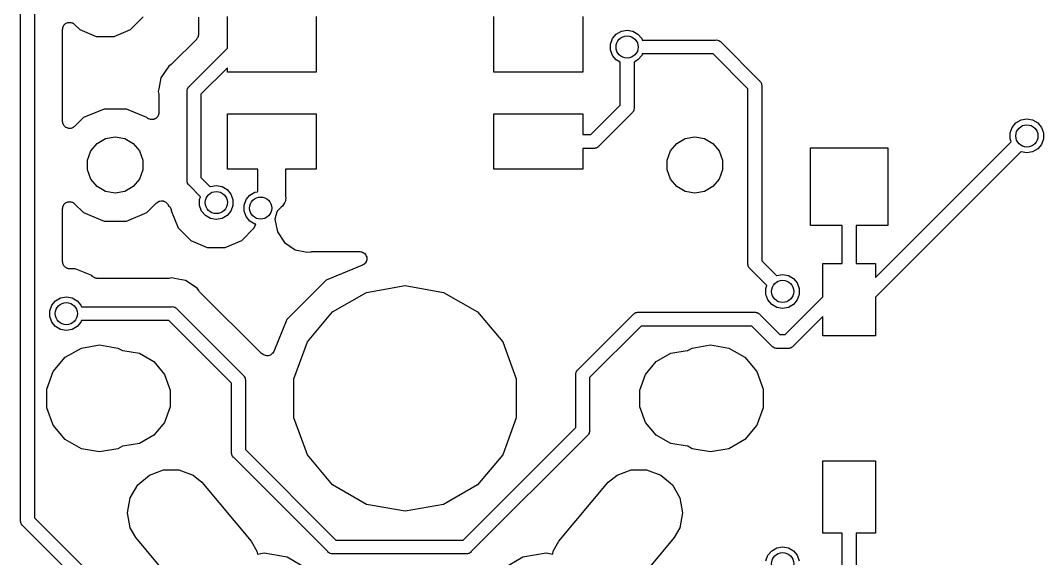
# Model space of a CAD drawing. Extents: x 61 to 194, y -153 to -61.
# Drawn here: x 82.07 to 100.5, y -99.01 to -89.32 of the extents above; entities that cross this region are included whole.
import ezdxf

# ---------------------------------------------------------------- set-up
doc = ezdxf.new("R2010")
doc.units = 0
doc.header["$MEASUREMENT"] = 0
doc.layers.add('BLACK', color=7, linetype='CONTINUOUS')

msp = doc.modelspace()

# ---------------------------------------------------------------- linework, layer by layer
at = {"layer": 'BLACK', "linetype": 'CONTINUOUS'}
for p, q in [((82.075, -98.3195), (82.075, -89.0054)), ((82.325, -89.0518), (82.325, -98.2732)), ((82.8965, -89.3723), (82.9121, -89.3666)), ((82.9121, -89.3666), (82.9271, -89.3596)), ((82.9271, -89.3596), (82.9327, -89.3591)), ((82.9327, -89.3591), (82.9379, -89.3572)), ((82.9379, -89.3572), (82.9545, -89.3572)), ((82.9545, -89.3572), (82.9711, -89.3558)), ((82.9711, -89.3558), (82.9765, -89.3572)), ((82.9765, -89.3572), (82.9821, -89.3572)), ((82.9821, -89.3572), (82.9976, -89.3629)), ((82.9976, -89.3629), (83.0137, -89.3672)), ((83.0137, -89.3672), (83.0182, -89.3704)), ((84.0577, -89.485), (84.285, -89.2577)), ((85.2796, -89.2625), (85.2796, -89.5726)), ((85.8, -89.8232), (85.8, -89.25)), ((87.4, -89.25), (87.4, -90.25)), ((90.6, -90.25), (90.6, -89.25)), ((92.2, -89.25), (92.2, -90.25)), ((82.833, -89.4823), (82.8359, -89.4659)), ((82.833, -91.1399), (82.833, -89.4823)), ((82.8359, -89.4659), (82.8373, -89.4494)), ((82.8373, -89.4494), (82.8397, -89.4444)), ((82.8397, -89.4444), (82.8407, -89.4389)), ((82.8407, -89.4389), (82.849, -89.4245)), ((82.849, -89.4245), (82.856, -89.4094)), ((82.856, -89.4094), (82.8599, -89.4055)), ((82.8599, -89.4055), (82.8627, -89.4007)), ((82.8627, -89.4007), (82.8754, -89.39)), ((82.8754, -89.39), (82.8872, -89.3783)), ((82.8872, -89.3783), (82.8922, -89.3759)), ((82.8922, -89.3759), (82.8965, -89.3723)), ((83.0182, -89.3704), (83.0235, -89.3723)), ((83.0235, -89.3723), (83.0362, -89.383)), ((83.0362, -89.383), (83.0498, -89.3925)), ((83.0498, -89.3925), (83.1423, -89.485)), ((83.1423, -89.485), (83.4393, -89.608)), ((83.7607, -89.608), (84.0577, -89.485)), ((92.8042, -89.5666), (92.8958, -89.5137)), ((92.8958, -89.5137), (93, -89.4954)), ((93, -89.4954), (93.1042, -89.5137)), ((93.1042, -89.5137), (93.1958, -89.5666)), ((83.4393, -89.608), (83.7607, -89.608)), ((85.2424, -89.6624), (84.8053, -90.0995)), ((85.2456, -89.6579), (85.2424, -89.6624)), ((85.2498, -89.6543), (85.2456, -89.6579)), ((85.2581, -89.6399), (85.2498, -89.6543)), ((85.2677, -89.6263), (85.2581, -89.6399)), ((85.2691, -89.6209), (85.2677, -89.6263)), ((85.2719, -89.6161), (85.2691, -89.6209)), ((85.2748, -89.5997), (85.2719, -89.6161)), ((85.2791, -89.5837), (85.2748, -89.5997)), ((85.2796, -89.5726), (85.2786, -89.5781)), ((85.2786, -89.5781), (85.2791, -89.5837)), ((92.7, -89.7471), (92.7362, -89.6477)), ((92.7362, -89.6477), (92.8042, -89.5666)), ((93.1958, -89.5666), (93.2638, -89.6477)), ((93.2638, -89.6477), (93.2738, -89.675)), ((93.2738, -89.675), (94.5946, -89.675)), ((94.5946, -89.675), (94.6111, -89.6736)), ((94.6111, -89.6736), (94.6271, -89.6778)), ((94.6271, -89.6778), (94.6434, -89.6807)), ((94.6434, -89.6807), (94.6483, -89.6835)), ((94.6483, -89.6835), (94.6536, -89.685)), ((94.6536, -89.685), (94.6672, -89.6945)), ((94.6672, -89.6945), (94.6816, -89.7028)), ((94.6816, -89.7028), (94.6923, -89.7155)), ((94.6923, -89.7155), (95.3845, -90.4078)), ((85.1155, -90.5077), (85.8, -89.8232)), ((92.7, -89.8529), (92.7, -89.7471)), ((92.7362, -89.9523), (92.7, -89.8529)), ((84.8053, -90.0995), (84.7951, -90.1066)), ((92.8042, -90.0334), (92.7362, -89.9523)), ((92.875, -90.0742), (92.8042, -90.0334)), ((92.875, -90.8482), (92.875, -90.0742)), ((93.1958, -90.0334), (93.125, -90.0742)), ((93.125, -90.0742), (93.125, -90.8946)), ((93.2638, -89.9523), (93.1958, -90.0334)), ((93.2738, -89.925), (93.2638, -89.9523)), ((94.5482, -89.925), (93.2738, -89.925)), ((95.175, -90.5518), (94.5482, -89.925)), ((84.7436, -90.1436), (84.6037, -90.353)), ((84.7861, -90.1153), (84.7436, -90.1436)), ((84.7951, -90.1066), (84.7861, -90.1153)), ((85.8, -90.1768), (85.325, -90.6518)), ((85.8, -90.25), (85.8, -90.1768)), ((87.4, -90.25), (85.8, -90.25)), ((92.2, -90.25), (90.6, -90.25)), ((84.6037, -90.353), (84.5646, -90.5499)), ((95.3845, -90.4078), (95.3972, -90.4184)), ((95.3972, -90.4184), (95.4055, -90.4328)), ((95.4055, -90.4328), (95.415, -90.4464)), ((95.415, -90.4464), (95.4165, -90.4518)), ((95.4165, -90.4518), (95.4193, -90.4566)), ((95.4193, -90.4566), (95.4222, -90.4729)), ((95.4222, -90.4729), (95.4264, -90.4889)), ((84.5646, -90.5499), (84.5546, -90.6)), ((84.5546, -90.6), (84.5646, -90.6501)), ((84.5646, -90.5499), (84.5646, -90.5499)), ((84.5646, -90.6501), (84.5648, -90.6626)), ((85.0736, -90.5889), (85.0778, -90.5729)), ((85.075, -90.6054), (85.0736, -90.5889)), ((85.075, -92.1945), (85.075, -90.6054)), ((85.0778, -90.5729), (85.0807, -90.5566)), ((85.0807, -90.5566), (85.0835, -90.5518)), ((85.0835, -90.5518), (85.085, -90.5464)), ((85.085, -90.5464), (85.0945, -90.5328)), ((85.0945, -90.5328), (85.1028, -90.5184)), ((85.1028, -90.5184), (85.1155, -90.5077)), ((85.325, -90.6518), (85.325, -92.1482)), ((95.175, -93.6946), (95.175, -90.5518)), ((95.4264, -90.4889), (95.425, -90.5054)), ((95.425, -90.5054), (95.425, -93.6482)), ((84.5648, -90.6626), (84.567, -90.6748)), ((84.567, -90.6748), (84.567, -90.9799)), ((83.5795, -90.917), (83.209, -91.0705)), ((83.9805, -90.917), (83.5795, -90.917)), ((84.3518, -91.0708), (83.9805, -90.917)), ((84.5593, -91.0233), (84.551, -91.0377)), ((84.5603, -91.0178), (84.5593, -91.0233)), ((84.5627, -91.0127), (84.5603, -91.0178)), ((84.5641, -90.9962), (84.5627, -91.0127)), ((84.567, -90.9799), (84.5641, -90.9962)), ((85.8, -92), (85.8, -91)), ((85.8, -91), (87.4, -91)), ((87.4, -91), (87.4, -92)), ((90.6, -92), (90.6, -91)), ((90.6, -91), (92.2, -91)), ((92.2, -91), (92.2, -91.375)), ((92.3482, -91.375), (92.875, -90.8482)), ((93.0845, -90.9922), (92.4923, -91.5845)), ((93.0972, -90.9816), (93.0845, -90.9922)), ((93.1055, -90.9672), (93.0972, -90.9816)), ((93.115, -90.9536), (93.1055, -90.9672)), ((93.1165, -90.9483), (93.115, -90.9536)), ((93.1193, -90.9434), (93.1165, -90.9483)), ((93.1222, -90.9271), (93.1193, -90.9434)), ((93.1264, -90.9111), (93.1222, -90.9271)), ((93.125, -90.8946), (93.1264, -90.9111)), ((82.8359, -91.1562), (82.833, -91.1399)), ((82.8373, -91.1727), (82.8359, -91.1562)), ((82.8397, -91.1778), (82.8373, -91.1727)), ((82.8407, -91.1833), (82.8397, -91.1778)), ((82.849, -91.1977), (82.8407, -91.1833)), ((82.856, -91.2127), (82.849, -91.1977)), ((83.209, -91.0705), (83.0498, -91.2297)), ((84.3638, -91.0792), (84.3518, -91.0708)), ((84.3765, -91.0899), (84.3638, -91.0792)), ((84.3818, -91.0918), (84.3765, -91.0899)), ((84.3863, -91.095), (84.3818, -91.0918)), ((84.4024, -91.0993), (84.3863, -91.095)), ((84.4179, -91.1049), (84.4024, -91.0993)), ((84.4235, -91.1049), (84.4179, -91.1049)), ((84.4289, -91.1064), (84.4235, -91.1049)), ((84.4455, -91.1049), (84.4289, -91.1064)), ((84.4621, -91.1049), (84.4455, -91.1049)), ((84.4673, -91.103), (84.4621, -91.1049)), ((84.4729, -91.1025), (84.4673, -91.103)), ((84.4879, -91.0955), (84.4729, -91.1025)), ((84.5035, -91.0899), (84.4879, -91.0955)), ((84.5078, -91.0863), (84.5035, -91.0899)), ((84.5128, -91.0839), (84.5078, -91.0863)), ((84.5246, -91.0722), (84.5128, -91.0839)), ((84.5373, -91.0615), (84.5246, -91.0722)), ((84.5401, -91.0567), (84.5373, -91.0615)), ((84.544, -91.0527), (84.5401, -91.0567)), ((84.551, -91.0377), (84.544, -91.0527)), ((99.9362, -91.2477), (100.004, -91.1666)), ((100.004, -91.1666), (100.096, -91.1137)), ((100.096, -91.1137), (100.2, -91.0954)), ((100.2, -91.0954), (100.304, -91.1137)), ((100.304, -91.1137), (100.396, -91.1666)), ((100.396, -91.1666), (100.464, -91.2477)), ((82.8599, -91.2167), (82.856, -91.2127)), ((82.8627, -91.2215), (82.8599, -91.2167)), ((82.8754, -91.2322), (82.8627, -91.2215)), ((82.8872, -91.2439), (82.8754, -91.2322)), ((82.8922, -91.2463), (82.8872, -91.2439)), ((82.8965, -91.2499), (82.8922, -91.2463)), ((82.9121, -91.2555), (82.8965, -91.2499)), ((82.9271, -91.2625), (82.9121, -91.2555)), ((82.9327, -91.263), (82.9271, -91.2625)), ((82.9379, -91.2649), (82.9327, -91.263)), ((82.9545, -91.2649), (82.9379, -91.2649)), ((82.9711, -91.2664), (82.9545, -91.2649)), ((82.9765, -91.2649), (82.9711, -91.2664)), ((82.9821, -91.2649), (82.9765, -91.2649)), ((82.9976, -91.2593), (82.9821, -91.2649)), ((83.0137, -91.255), (82.9976, -91.2593)), ((83.0182, -91.2518), (83.0137, -91.255)), ((83.0235, -91.2499), (83.0182, -91.2518)), ((83.0362, -91.2392), (83.0235, -91.2499)), ((83.0498, -91.2297), (83.0362, -91.2392)), ((92.2, -91.375), (92.3482, -91.375)), ((99.9, -91.3471), (99.9362, -91.2477)), ((99.9, -91.4529), (99.9, -91.3471)), ((100.464, -91.2477), (100.5, -91.3471)), ((100.5, -91.3471), (100.5, -91.4529)), ((83.3403, -91.6711), (83.4536, -91.5361)), ((83.4536, -91.5361), (83.6064, -91.4479)), ((83.6064, -91.4479), (83.78, -91.4173)), ((83.78, -91.4173), (83.9536, -91.4479)), ((83.9536, -91.4479), (84.1064, -91.5361)), ((84.1064, -91.5361), (84.2197, -91.6711)), ((93.7803, -91.6711), (93.8936, -91.5361)), ((93.8936, -91.5361), (94.0464, -91.4479)), ((94.0464, -91.4479), (94.22, -91.4173)), ((94.22, -91.4173), (94.3936, -91.4479)), ((94.3936, -91.4479), (94.5464, -91.5361)), ((94.5464, -91.5361), (94.6597, -91.6711)), ((97.475, -93.9482), (99.9188, -91.5045)), ((99.9188, -91.5045), (99.9, -91.4529)), ((100.464, -91.5523), (100.396, -91.6334)), ((100.5, -91.4529), (100.464, -91.5523)), ((83.28, -91.8368), (83.3403, -91.6711)), ((84.2197, -91.6711), (84.28, -91.8368)), ((92.3946, -91.625), (92.2, -91.625)), ((92.2, -91.625), (92.2, -92)), ((92.4111, -91.6264), (92.3946, -91.625)), ((92.4271, -91.6222), (92.4111, -91.6264)), ((92.4434, -91.6193), (92.4271, -91.6222)), ((92.4483, -91.6165), (92.4434, -91.6193)), ((92.4536, -91.615), (92.4483, -91.6165)), ((92.4672, -91.6055), (92.4536, -91.615)), ((92.4816, -91.5972), (92.4672, -91.6055)), ((92.4923, -91.5845), (92.4816, -91.5972)), ((93.72, -91.8368), (93.7803, -91.6711)), ((94.6597, -91.6711), (94.72, -91.8368)), ((96.3015, -93.0135), (96.3015, -91.6165)), ((96.3015, -91.6165), (97.6985, -91.6165)), ((100.092, -91.6843), (97.475, -94.3018)), ((97.6985, -91.6165), (97.6985, -93.0135)), ((100.096, -91.6863), (100.092, -91.6843)), ((100.2, -91.7046), (100.096, -91.6863)), ((100.304, -91.6863), (100.2, -91.7046)), ((100.396, -91.6334), (100.304, -91.6863)), ((83.28, -92.0132), (83.28, -91.8368)), ((84.28, -91.8368), (84.28, -92.0132)), ((93.72, -92.0132), (93.72, -91.8368)), ((94.72, -91.8368), (94.72, -92.0132)), ((83.3403, -92.1789), (83.28, -92.0132)), ((84.28, -92.0132), (84.2197, -92.1789)), ((86.35, -92), (85.8, -92)), ((86.35, -92.3964), (86.35, -92)), ((87.4, -92), (86.85, -92)), ((86.85, -92), (86.85, -92.4891)), ((92.2, -92), (90.6, -92)), ((93.7803, -92.1789), (93.72, -92.0132)), ((94.72, -92.0132), (94.6597, -92.1789)), ((83.4536, -92.3139), (83.3403, -92.1789)), ((83.6064, -92.4021), (83.4536, -92.3139)), ((84.1064, -92.3139), (83.9536, -92.4021)), ((84.2197, -92.1789), (84.1064, -92.3139)), ((85.0736, -92.2111), (85.075, -92.1945)), ((85.0778, -92.2271), (85.0736, -92.2111)), ((85.0807, -92.2434), (85.0778, -92.2271)), ((85.0835, -92.2482), (85.0807, -92.2434)), ((85.085, -92.2536), (85.0835, -92.2482)), ((85.0945, -92.2672), (85.085, -92.2536)), ((85.1028, -92.2816), (85.0945, -92.2672)), ((85.1155, -92.2922), (85.1028, -92.2816)), ((85.3188, -92.4955), (85.1155, -92.2922)), ((85.325, -92.1482), (85.4925, -92.3157)), ((85.4925, -92.3157), (85.4958, -92.3137)), ((85.4958, -92.3137), (85.6, -92.2954)), ((85.6, -92.2954), (85.7042, -92.3137)), ((85.7042, -92.3137), (85.7958, -92.3666)), ((93.8936, -92.3139), (93.7803, -92.1789)), ((94.0464, -92.4021), (93.8936, -92.3139)), ((94.5464, -92.3139), (94.3936, -92.4021)), ((94.6597, -92.1789), (94.5464, -92.3139)), ((83.78, -92.4327), (83.6064, -92.4021)), ((83.9536, -92.4021), (83.78, -92.4327)), ((85.3, -92.5471), (85.3188, -92.4955)), ((85.7958, -92.3666), (85.8638, -92.4477)), ((85.8638, -92.4477), (85.9, -92.5471)), ((86.1362, -92.5477), (86.2042, -92.4666)), ((86.2042, -92.4666), (86.2958, -92.4137)), ((86.2958, -92.4137), (86.3406, -92.4058)), ((86.3406, -92.4058), (86.35, -92.3964)), ((86.85, -92.4891), (86.8529, -92.5221)), ((94.22, -92.4327), (94.0464, -92.4021)), ((94.3936, -92.4021), (94.22, -92.4327)), ((82.8359, -92.6938), (82.8373, -92.6773)), ((82.8373, -92.6773), (82.8397, -92.6722)), ((82.8397, -92.6722), (82.8407, -92.6667)), ((82.8407, -92.6667), (82.849, -92.6523)), ((82.849, -92.6523), (82.856, -92.6373)), ((82.856, -92.6373), (82.8599, -92.6333)), ((82.8599, -92.6333), (82.8627, -92.6285)), ((82.8627, -92.6285), (82.8754, -92.6178)), ((82.8754, -92.6178), (82.8872, -92.6061)), ((82.8872, -92.6061), (82.8922, -92.6037)), ((82.8922, -92.6037), (82.8965, -92.6001)), ((82.8965, -92.6001), (82.9121, -92.5945)), ((82.9121, -92.5945), (82.9271, -92.5875)), ((82.9271, -92.5875), (82.9327, -92.587)), ((82.9327, -92.587), (82.9379, -92.5851)), ((82.9379, -92.5851), (82.9545, -92.5851)), ((82.9545, -92.5851), (82.9711, -92.5836)), ((82.9711, -92.5836), (82.9765, -92.5851)), ((82.9765, -92.5851), (82.9821, -92.5851)), ((82.9821, -92.5851), (82.9976, -92.5907)), ((82.9976, -92.5907), (83.0137, -92.595)), ((83.0137, -92.595), (83.0182, -92.5982)), ((83.0182, -92.5982), (83.0235, -92.6001)), ((83.0235, -92.6001), (83.0362, -92.6108)), ((83.0362, -92.6108), (83.0498, -92.6203)), ((83.0498, -92.6203), (83.209, -92.7795)), ((84.351, -92.7795), (84.5263, -92.6043)), ((84.5263, -92.6043), (84.5274, -92.6034)), ((84.5274, -92.6034), (84.5283, -92.6023)), ((84.5283, -92.6023), (84.5455, -92.5908)), ((84.5455, -92.5908), (84.5624, -92.579)), ((84.5624, -92.579), (84.5638, -92.5786)), ((84.5638, -92.5786), (84.5649, -92.5778)), ((84.5649, -92.5778), (84.585, -92.5729)), ((84.585, -92.5729), (84.605, -92.5675)), ((84.605, -92.5675), (84.6064, -92.5677)), ((84.6064, -92.5677), (84.6078, -92.5673)), ((84.6078, -92.5673), (84.6283, -92.5696)), ((84.6283, -92.5696), (84.6489, -92.5714)), ((84.6489, -92.5714), (84.6502, -92.572)), ((84.6502, -92.572), (84.6516, -92.5721)), ((84.6516, -92.5721), (84.6702, -92.5813)), ((84.6702, -92.5813), (84.6889, -92.59)), ((84.6889, -92.59), (84.6899, -92.591)), ((84.6899, -92.591), (84.6912, -92.5916)), ((84.6912, -92.5916), (84.7055, -92.6066)), ((84.7055, -92.6066), (84.7201, -92.6212)), ((84.7201, -92.6212), (84.7207, -92.6225)), ((84.7207, -92.6225), (84.7217, -92.6235)), ((84.7217, -92.6235), (84.748, -92.6628)), ((84.748, -92.6628), (84.7485, -92.6634)), ((84.7485, -92.6634), (84.7623, -92.6749)), ((84.7623, -92.6749), (84.7644, -92.6786)), ((84.7644, -92.6786), (84.7674, -92.6815)), ((84.7674, -92.6815), (84.7754, -92.6976)), ((85.3, -92.6529), (85.3, -92.5471)), ((85.3362, -92.7523), (85.3, -92.6529)), ((85.9, -92.6529), (85.8638, -92.7523)), ((85.9, -92.5471), (85.9, -92.6529)), ((86.1, -92.6471), (86.1362, -92.5477)), ((86.1, -92.7529), (86.1, -92.6471)), ((86.7691, -92.6845), (86.6996, -92.7539)), ((86.7945, -92.6632), (86.7691, -92.6845)), ((86.811, -92.6345), (86.7945, -92.6632)), ((86.8301, -92.6073), (86.811, -92.6345)), ((86.833, -92.5965), (86.8301, -92.6073)), ((86.8385, -92.5868), (86.833, -92.5965)), ((86.8443, -92.5542), (86.8385, -92.5868)), ((86.8529, -92.5221), (86.8443, -92.5542)), ((82.833, -92.7101), (82.8359, -92.6938)), ((82.833, -93.665), (82.833, -92.7101)), ((83.209, -92.7795), (83.5795, -92.933)), ((83.9805, -92.933), (84.351, -92.7795)), ((84.7754, -92.6976), (84.7843, -92.7131)), ((84.7843, -92.7131), (84.7851, -92.7173)), ((84.7851, -92.7173), (84.7869, -92.721)), ((84.7869, -92.721), (84.7889, -92.7389)), ((84.7889, -92.7389), (84.792, -92.7566)), ((84.792, -92.7566), (84.792, -92.7607)), ((84.792, -92.7607), (84.915, -93.0577)), ((85.4042, -92.8334), (85.3362, -92.7523)), ((85.4958, -92.8863), (85.4042, -92.8334)), ((85.7958, -92.8334), (85.7042, -92.8863)), ((85.8638, -92.7523), (85.7958, -92.8334)), ((86.1362, -92.8523), (86.1, -92.7529)), ((86.2042, -92.9334), (86.1362, -92.8523)), ((86.6646, -92.8548), (86.6556, -92.9)), ((86.6647, -92.85), (86.6646, -92.8548)), ((86.6996, -92.7539), (86.6647, -92.85)), ((83.5795, -92.933), (83.9805, -92.933)), ((85.6, -92.9046), (85.4958, -92.8863)), ((85.7042, -92.8863), (85.6, -92.9046)), ((86.2958, -92.9863), (86.2042, -92.9334)), ((86.285, -93.0577), (86.3133, -92.9893)), ((86.3133, -92.9893), (86.2958, -92.9863)), ((86.6556, -92.9), (86.7008, -93.1275)), ((96.875, -93.0135), (96.3015, -93.0135)), ((96.875, -93.7), (96.875, -93.0135)), ((97.6985, -93.0135), (97.125, -93.0135)), ((97.125, -93.0135), (97.125, -93.7)), ((84.915, -93.0577), (85.1423, -93.285)), ((86.0577, -93.285), (86.285, -93.0577)), ((86.7008, -93.1275), (86.8297, -93.3203)), ((85.1423, -93.285), (85.4393, -93.408)), ((85.4393, -93.408), (85.7607, -93.408)), ((85.7607, -93.408), (86.0577, -93.285)), ((86.8297, -93.3203), (87.0225, -93.4492)), ((87.0225, -93.4492), (87.2048, -93.4854)), ((87.2048, -93.4854), (87.2049, -93.4854)), ((87.2049, -93.4854), (87.25, -93.4944)), ((87.25, -93.4944), (87.2951, -93.4854)), ((87.2951, -93.4854), (87.3076, -93.4852)), ((87.3076, -93.4852), (87.3199, -93.483)), ((87.3199, -93.483), (88.1862, -93.483)), ((88.1862, -93.483), (88.2052, -93.4864)), ((88.2052, -93.4864), (88.2243, -93.4889)), ((88.2243, -93.4889), (88.2268, -93.4902)), ((88.2268, -93.4902), (88.2296, -93.4907)), ((88.2296, -93.4907), (88.2463, -93.5003)), ((88.2463, -93.5003), (88.2635, -93.5092)), ((88.2635, -93.5092), (88.2654, -93.5113)), ((88.2654, -93.5113), (88.2678, -93.5127)), ((88.2678, -93.5127), (88.2802, -93.5275)), ((88.2802, -93.5275), (88.2933, -93.5418)), ((88.2933, -93.5418), (88.2943, -93.5444)), ((88.2943, -93.5444), (88.2961, -93.5465)), ((88.2961, -93.5465), (88.3028, -93.5647)), ((88.3028, -93.5647), (88.3101, -93.5825)), ((88.3101, -93.5825), (88.3103, -93.5853)), ((88.3103, -93.5853), (88.3112, -93.5879)), ((88.3112, -93.5879), (88.3112, -93.6073)), ((82.8349, -93.6759), (82.833, -93.665)), ((82.8349, -93.6871), (82.8349, -93.6759)), ((82.8387, -93.6975), (82.8349, -93.6871)), ((82.8407, -93.7084), (82.8387, -93.6975)), ((82.8462, -93.7181), (82.8407, -93.7084)), ((82.85, -93.7285), (82.8462, -93.7181)), ((82.8572, -93.737), (82.85, -93.7285)), ((82.8627, -93.7466), (82.8572, -93.737)), ((82.8712, -93.7538), (82.8627, -93.7466)), ((82.8784, -93.7623), (82.8712, -93.7538)), ((82.888, -93.7678), (82.8784, -93.7623)), ((82.8965, -93.775), (82.888, -93.7678)), ((82.9069, -93.7788), (82.8965, -93.775)), ((82.9166, -93.7843), (82.9069, -93.7788)), ((82.9275, -93.7863), (82.9166, -93.7843)), ((82.9379, -93.7901), (82.9275, -93.7863)), ((82.9491, -93.7901), (82.9379, -93.7901)), ((82.96, -93.792), (82.9491, -93.7901)), ((88.2348, -93.7273), (87.5793, -93.9988)), ((88.2511, -93.717), (88.2348, -93.7273)), ((88.2678, -93.7073), (88.2511, -93.717)), ((88.2696, -93.7051), (88.2678, -93.7073)), ((88.272, -93.7036), (88.2696, -93.7051)), ((88.2837, -93.6883), (88.272, -93.7036)), ((88.2961, -93.6735), (88.2837, -93.6883)), ((88.2971, -93.6709), (88.2961, -93.6735)), ((88.2988, -93.6686), (88.2971, -93.6709)), ((88.3046, -93.6502), (88.2988, -93.6686)), ((88.3112, -93.6321), (88.3046, -93.6502)), ((88.3112, -93.6073), (88.3121, -93.6266)), ((88.3121, -93.6266), (88.3112, -93.6292)), ((88.3112, -93.6292), (88.3112, -93.6321)), ((95.1736, -93.7111), (95.175, -93.6946)), ((95.1778, -93.7271), (95.1736, -93.7111)), ((95.1807, -93.7434), (95.1778, -93.7271)), ((95.1835, -93.7482), (95.1807, -93.7434)), ((95.185, -93.7536), (95.1835, -93.7482)), ((95.1945, -93.7672), (95.185, -93.7536)), ((95.2028, -93.7816), (95.1945, -93.7672)), ((95.2155, -93.7923), (95.2028, -93.7816)), ((95.425, -93.6482), (95.6925, -93.9157)), ((96.525, -94.2982), (96.525, -93.7)), ((96.525, -93.7), (96.875, -93.7)), ((97.125, -93.7), (97.475, -93.7)), ((97.475, -93.7), (97.475, -93.9482)), ((83.0607, -93.792), (82.96, -93.792)), ((83.3577, -93.915), (83.0607, -93.792)), ((83.3725, -93.9298), (83.3577, -93.915)), ((83.3771, -93.933), (83.3725, -93.9298)), ((83.3807, -93.9373), (83.3771, -93.933)), ((83.395, -93.9456), (83.3807, -93.9373)), ((83.4086, -93.9551), (83.395, -93.9456)), ((83.414, -93.9565), (83.4086, -93.9551)), ((83.4189, -93.9593), (83.414, -93.9565)), ((83.4352, -93.9622), (83.4189, -93.9593)), ((83.4512, -93.9665), (83.4352, -93.9622)), ((83.4568, -93.966), (83.4512, -93.9665)), ((83.4623, -93.967), (83.4568, -93.966)), ((84.7252, -93.967), (83.4623, -93.967)), ((84.7374, -93.9648), (84.7252, -93.967)), ((84.7499, -93.9646), (84.7374, -93.9648)), ((84.8, -93.9546), (84.7499, -93.9646)), ((84.8501, -93.9646), (84.8, -93.9546)), ((85.047, -94.0037), (84.8501, -93.9646)), ((84.8501, -93.9646), (84.8501, -93.9646)), ((95.5188, -94.0955), (95.2155, -93.7923)), ((95.6925, -93.9157), (95.6958, -93.9137)), ((95.6958, -93.9137), (95.8, -93.8954)), ((95.8, -93.8954), (95.9042, -93.9137)), ((95.9042, -93.9137), (95.9958, -93.9666)), ((95.9958, -93.9666), (96.0638, -94.0477)), ((85.2564, -94.1436), (85.047, -94.0037)), ((85.2847, -94.1861), (85.2564, -94.1436)), ((87.5793, -93.9988), (86.8738, -94.7043)), ((88.3054, -94.2166), (89, -94.0941)), ((89, -94.0941), (89.6946, -94.2166)), ((95.5, -94.1471), (95.5188, -94.0955)), ((95.5, -94.2529), (95.5, -94.1471)), ((96.0638, -94.0477), (96.1, -94.1471)), ((96.1, -94.1471), (96.1, -94.2529)), ((82.7042, -94.3666), (82.7958, -94.3137)), ((82.7958, -94.3137), (82.9, -94.2954)), ((82.9, -94.2954), (83.0042, -94.3137)), ((83.0042, -94.3137), (83.0958, -94.3666)), ((85.2934, -94.1951), (85.2847, -94.1861)), ((85.3005, -94.2053), (85.2934, -94.1951)), ((86.3947, -95.2995), (85.3005, -94.2053)), ((87.6946, -94.5693), (88.3054, -94.2166)), ((89.6946, -94.2166), (90.3054, -94.5693)), ((95.5362, -94.3523), (95.5, -94.2529)), ((95.8482, -94.975), (96.525, -94.2982)), ((96.1, -94.2529), (96.0638, -94.3523)), ((97.475, -94.3018), (97.475, -95)), ((82.6, -94.5471), (82.6362, -94.4477)), ((82.6362, -94.4477), (82.7042, -94.3666)), ((83.0958, -94.3666), (83.1638, -94.4477)), ((83.1638, -94.4477), (83.1738, -94.475)), ((83.1738, -94.475), (84.7946, -94.475)), ((84.7946, -94.475), (84.8111, -94.4736)), ((84.8111, -94.4736), (84.8271, -94.4778)), ((84.8271, -94.4778), (84.8434, -94.4807)), ((84.8434, -94.4807), (84.8483, -94.4835)), ((84.8483, -94.4835), (84.8536, -94.485)), ((84.8536, -94.485), (84.8672, -94.4945)), ((84.8672, -94.4945), (84.8816, -94.5028)), ((84.8816, -94.5028), (84.8923, -94.5155)), ((84.8923, -94.5155), (86.0845, -95.7078)), ((95.6042, -94.4334), (95.5362, -94.3523)), ((95.6958, -94.4863), (95.6042, -94.4334)), ((95.8, -94.5046), (95.6958, -94.4863)), ((95.9042, -94.4863), (95.8, -94.5046)), ((95.9958, -94.4334), (95.9042, -94.4863)), ((96.0638, -94.3523), (95.9958, -94.4334)), ((82.6, -94.6529), (82.6, -94.5471)), ((82.6362, -94.7523), (82.6, -94.6529)), ((86.8738, -94.7043), (86.6351, -95.2805)), ((87.2412, -95.1096), (87.6946, -94.5693)), ((90.3054, -94.5693), (90.7588, -95.1096)), ((92.1155, -95.6077), (93.1078, -94.6155)), ((93.1078, -94.6155), (93.1184, -94.6028)), ((93.1184, -94.6028), (93.1328, -94.5945)), ((93.1328, -94.5945), (93.1464, -94.585)), ((93.1464, -94.585), (93.1517, -94.5835)), ((93.1517, -94.5835), (93.1566, -94.5807)), ((93.1566, -94.5807), (93.1729, -94.5778)), ((93.1729, -94.5778), (93.1889, -94.5736)), ((93.1889, -94.5736), (93.2055, -94.575)), ((93.2055, -94.575), (95.2946, -94.575)), ((95.2946, -94.575), (95.3111, -94.5736)), ((95.3111, -94.5736), (95.3271, -94.5778)), ((95.3271, -94.5778), (95.3434, -94.5807)), ((95.3434, -94.5807), (95.3483, -94.5835)), ((95.3483, -94.5835), (95.3536, -94.585)), ((95.3536, -94.585), (95.3672, -94.5945)), ((95.3672, -94.5945), (95.3816, -94.6028)), ((95.3816, -94.6028), (95.3923, -94.6155)), ((95.3923, -94.6155), (95.7518, -94.975)), ((96.525, -94.6518), (95.9923, -95.1845)), ((96.525, -95), (96.525, -94.6518)), ((82.7042, -94.8334), (82.6362, -94.7523)), ((82.7958, -94.8863), (82.7042, -94.8334)), ((82.9, -94.9046), (82.7958, -94.8863)), ((83.0042, -94.8863), (82.9, -94.9046)), ((83.0958, -94.8334), (83.0042, -94.8863)), ((83.1638, -94.7523), (83.0958, -94.8334)), ((83.1738, -94.725), (83.1638, -94.7523)), ((84.7482, -94.725), (83.1738, -94.725)), ((85.875, -95.8518), (84.7482, -94.725)), ((93.2518, -94.825), (92.325, -95.7518)), ((95.2482, -94.825), (93.2518, -94.825)), ((95.6078, -95.1845), (95.2482, -94.825)), ((95.7518, -94.975), (95.8482, -94.975)), ((97.475, -95), (96.525, -95)), ((82.8799, -95.386), (83.1701, -95.2185)), ((83.1701, -95.2185), (83.5, -95.1603)), ((83.5, -95.1603), (83.8299, -95.2185)), ((83.8299, -95.2185), (83.9085, -95.2639)), ((83.9085, -95.2639), (83.92, -95.2619)), ((83.92, -95.2619), (84.2152, -95.3139)), ((87, -95.7723), (87.2412, -95.1096)), ((90.7588, -95.1096), (91, -95.7723)), ((93.7848, -95.3139), (94.08, -95.2619)), ((94.08, -95.2619), (94.0915, -95.2639)), ((94.0915, -95.2639), (94.1701, -95.2185)), ((94.1701, -95.2185), (94.5, -95.1603)), ((94.5, -95.1603), (94.8299, -95.2185)), ((94.8299, -95.2185), (95.1201, -95.386)), ((95.6184, -95.1972), (95.6078, -95.1845)), ((95.6328, -95.2055), (95.6184, -95.1972)), ((95.6464, -95.215), (95.6328, -95.2055)), ((95.6518, -95.2165), (95.6464, -95.215)), ((95.6566, -95.2193), (95.6518, -95.2165)), ((95.6729, -95.2222), (95.6566, -95.2193)), ((95.6889, -95.2264), (95.6729, -95.2222)), ((95.7054, -95.225), (95.6889, -95.2264)), ((95.8946, -95.225), (95.7054, -95.225)), ((95.9111, -95.2264), (95.8946, -95.225)), ((95.9271, -95.2222), (95.9111, -95.2264)), ((95.9434, -95.2193), (95.9271, -95.2222)), ((95.9483, -95.2165), (95.9434, -95.2193)), ((95.9536, -95.215), (95.9483, -95.2165)), ((95.9672, -95.2055), (95.9536, -95.215)), ((95.9816, -95.1972), (95.9672, -95.2055)), ((95.9923, -95.1845), (95.9816, -95.1972)), ((82.6646, -95.6427), (82.8799, -95.386)), ((84.2152, -95.3139), (84.4748, -95.4638)), ((86.4049, -95.3066), (86.3947, -95.2995)), ((86.4139, -95.3153), (86.4049, -95.3066)), ((86.4473, -95.3375), (86.4139, -95.3153)), ((86.4485, -95.3381), (86.4473, -95.3375)), ((86.4496, -95.3391), (86.4485, -95.3381)), ((86.4687, -95.347), (86.4496, -95.3391)), ((86.4876, -95.3553), (86.4687, -95.347)), ((86.489, -95.3554), (86.4876, -95.3553)), ((86.4903, -95.3559), (86.489, -95.3554)), ((86.511, -95.3568), (86.4903, -95.3559)), ((86.5316, -95.3582), (86.511, -95.3568)), ((86.533, -95.3578), (86.5316, -95.3582)), ((86.5344, -95.3579), (86.533, -95.3578)), ((86.5541, -95.3516), (86.5344, -95.3579)), ((86.574, -95.3458), (86.5541, -95.3516)), ((86.5751, -95.345), (86.574, -95.3458)), ((86.5765, -95.3446), (86.5751, -95.345)), ((86.5929, -95.332), (86.5765, -95.3446)), ((86.6096, -95.3198), (86.5929, -95.332)), ((86.6103, -95.3186), (86.6096, -95.3198)), ((86.6114, -95.3177), (86.6103, -95.3186)), ((86.6226, -95.3003), (86.6114, -95.3177)), ((86.6341, -95.2831), (86.6226, -95.3003)), ((86.6344, -95.2817), (86.6341, -95.2831)), ((86.6351, -95.2805), (86.6344, -95.2817)), ((93.5252, -95.4638), (93.7848, -95.3139)), ((95.1201, -95.386), (95.3354, -95.6427)), ((84.4748, -95.4638), (84.6675, -95.6934)), ((92.085, -95.6464), (92.0945, -95.6328)), ((92.0945, -95.6328), (92.1028, -95.6184)), ((92.1028, -95.6184), (92.1155, -95.6077)), ((93.3325, -95.6934), (93.5252, -95.4638)), ((82.55, -95.9575), (82.6646, -95.6427)), ((84.6675, -95.6934), (84.77, -95.9751)), ((86.0845, -95.7078), (86.0972, -95.7184)), ((86.0972, -95.7184), (86.1055, -95.7328)), ((86.1055, -95.7328), (86.115, -95.7464)), ((86.115, -95.7464), (86.1165, -95.7518)), ((86.1165, -95.7518), (86.1193, -95.7566)), ((86.1193, -95.7566), (86.1222, -95.7729)), ((86.1222, -95.7729), (86.1264, -95.7889)), ((86.1264, -95.7889), (86.125, -95.8054)), ((86.125, -95.8054), (86.125, -97.0482)), ((87, -96.4777), (87, -95.7723)), ((91, -95.7723), (91, -96.4777)), ((92.0736, -95.6889), (92.0778, -95.6729)), ((92.075, -95.7054), (92.0736, -95.6889)), ((92.075, -96.6482), (92.075, -95.7054)), ((92.0778, -95.6729), (92.0807, -95.6566)), ((92.0807, -95.6566), (92.0835, -95.6518)), ((92.0835, -95.6518), (92.085, -95.6464)), ((92.325, -95.7518), (92.325, -96.6946)), ((93.23, -95.9751), (93.3325, -95.6934)), ((95.3354, -95.6427), (95.45, -95.9575)), ((82.55, -96.2925), (82.55, -95.9575)), ((84.77, -95.9751), (84.77, -96.2749)), ((85.875, -97.0946), (85.875, -95.8518)), ((93.23, -96.2749), (93.23, -95.9751)), ((95.45, -95.9575), (95.45, -96.2925)), ((82.6646, -96.6073), (82.55, -96.2925)), ((84.77, -96.2749), (84.6675, -96.5566)), ((93.3325, -96.5566), (93.23, -96.2749)), ((95.45, -96.2925), (95.3354, -96.6073)), ((87.2412, -97.1404), (87, -96.4777)), ((91, -96.4777), (90.7588, -97.1404)), ((82.8799, -96.864), (82.6646, -96.6073)), ((84.6675, -96.5566), (84.4748, -96.7862)), ((90.0482, -98.675), (92.075, -96.6482)), ((92.3222, -96.7271), (92.3193, -96.7434)), ((92.3264, -96.7111), (92.3222, -96.7271)), ((92.325, -96.6946), (92.3264, -96.7111)), ((93.5252, -96.7862), (93.3325, -96.5566)), ((95.3354, -96.6073), (95.1201, -96.864)), ((83.1701, -97.0315), (82.8799, -96.864)), ((84.4748, -96.7862), (84.2152, -96.9361)), ((92.2845, -96.7922), (90.1923, -98.8845)), ((92.2972, -96.7816), (92.2845, -96.7922)), ((92.3055, -96.7672), (92.2972, -96.7816)), ((92.315, -96.7536), (92.3055, -96.7672)), ((92.3165, -96.7482), (92.315, -96.7536)), ((92.3193, -96.7434), (92.3165, -96.7482)), ((93.7848, -96.9361), (93.5252, -96.7862)), ((95.1201, -96.864), (94.8299, -97.0315)), ((83.5, -97.0897), (83.1701, -97.0315)), ((83.8299, -97.0315), (83.5, -97.0897)), ((83.9085, -96.9861), (83.8299, -97.0315)), ((83.92, -96.9881), (83.9085, -96.9861)), ((84.2152, -96.9361), (83.92, -96.9881)), ((85.8736, -97.1111), (85.875, -97.0946)), ((86.125, -97.0482), (87.7518, -98.675)), ((94.08, -96.9881), (93.7848, -96.9361)), ((94.0915, -96.9861), (94.08, -96.9881)), ((94.1701, -97.0315), (94.0915, -96.9861)), ((94.5, -97.0897), (94.1701, -97.0315)), ((94.8299, -97.0315), (94.5, -97.0897)), ((85.8778, -97.1271), (85.8736, -97.1111)), ((85.8807, -97.1434), (85.8778, -97.1271)), ((85.8835, -97.1482), (85.8807, -97.1434)), ((85.885, -97.1536), (85.8835, -97.1482)), ((85.8945, -97.1672), (85.885, -97.1536)), ((85.9028, -97.1816), (85.8945, -97.1672)), ((85.9155, -97.1923), (85.9028, -97.1816)), ((87.6078, -98.8845), (85.9155, -97.1923)), ((87.6946, -97.6807), (87.2412, -97.1404)), ((90.7588, -97.1404), (90.3054, -97.6807)), ((96.525, -98.55), (96.525, -97.25)), ((96.525, -97.25), (97.475, -97.25)), ((97.475, -97.25), (97.475, -98.55)), ((84.3948, -97.5047), (84.6516, -97.4112)), ((84.6516, -97.4112), (84.9249, -97.4112)), ((84.9249, -97.4112), (85.1817, -97.5047)), ((92.8183, -97.5047), (93.0751, -97.4112)), ((93.0751, -97.4112), (93.3484, -97.4112)), ((93.3484, -97.4112), (93.6052, -97.5047)), ((84.1854, -97.6804), (84.3948, -97.5047)), ((85.1817, -97.5047), (85.3384, -97.6361)), ((85.3384, -97.6361), (86.229, -98.6976)), ((91.771, -98.6976), (92.6616, -97.6361)), ((92.6616, -97.6361), (92.8183, -97.5047)), ((93.6052, -97.5047), (93.8146, -97.6804)), ((84.0488, -97.9171), (84.1854, -97.6804)), ((88.3054, -98.0334), (87.6946, -97.6807)), ((90.3054, -97.6807), (89.6946, -98.0334)), ((93.8146, -97.6804), (93.9512, -97.9171)), ((84.0013, -98.1862), (84.0488, -97.9171)), ((93.9512, -97.9171), (93.9987, -98.1862)), ((84.0488, -98.4554), (84.0013, -98.1862)), ((89, -98.1559), (88.3054, -98.0334)), ((89.6946, -98.0334), (89, -98.1559)), ((93.9987, -98.1862), (93.9512, -98.4554)), ((82.0736, -98.3361), (82.075, -98.3195)), ((82.0778, -98.3521), (82.0736, -98.3361)), ((82.0807, -98.3684), (82.0778, -98.3521)), ((82.0835, -98.3732), (82.0807, -98.3684)), ((82.085, -98.3786), (82.0835, -98.3732)), ((82.0945, -98.3922), (82.085, -98.3786)), ((82.1028, -98.4066), (82.0945, -98.3922)), ((82.325, -98.2732), (83.2153, -99.1636)), ((82.1155, -98.4172), (82.1028, -98.4066)), ((83.051, -99.3528), (82.1155, -98.4172)), ((84.151, -98.6324), (84.0488, -98.4554)), ((93.9512, -98.4554), (93.849, -98.6324)), ((96.875, -98.55), (96.525, -98.55)), ((96.875, -99.2478), (96.875, -98.55)), ((97.475, -98.55), (97.125, -98.55)), ((97.125, -98.55), (97.125, -99.2478)), ((85.0416, -99.6939), (84.151, -98.6324)), ((86.229, -98.6976), (86.3312, -98.8746)), ((87.7518, -98.675), (90.0482, -98.675)), ((91.6688, -98.8746), (91.771, -98.6976)), ((93.849, -98.6324), (93.4088, -99.157)), ((86.3312, -98.8746), (86.3406, -98.9275)), ((86.3406, -98.9275), (86.46, -98.9065)), ((86.46, -98.9065), (86.8768, -98.98)), ((87.6184, -98.8972), (87.6078, -98.8845)), ((87.6328, -98.9055), (87.6184, -98.8972)), ((87.6464, -98.915), (87.6328, -98.9055)), ((87.6517, -98.9165), (87.6464, -98.915)), ((87.6566, -98.9193), (87.6517, -98.9165)), ((87.6729, -98.9222), (87.6566, -98.9193)), ((87.6889, -98.9264), (87.6729, -98.9222)), ((87.7054, -98.925), (87.6889, -98.9264)), ((90.0946, -98.925), (87.7054, -98.925)), ((90.1111, -98.9264), (90.0946, -98.925)), ((90.1271, -98.9222), (90.1111, -98.9264)), ((90.1434, -98.9193), (90.1271, -98.9222)), ((90.1483, -98.9165), (90.1434, -98.9193)), ((90.1536, -98.915), (90.1483, -98.9165)), ((90.1672, -98.9055), (90.1536, -98.915)), ((90.1816, -98.8972), (90.1672, -98.9055)), ((90.1923, -98.8845), (90.1816, -98.8972)), ((91.1232, -98.98), (91.54, -98.9065)), ((91.54, -98.9065), (91.6594, -98.9275)), ((91.6594, -98.9275), (91.6688, -98.8746)), ((95.5, -99.0471), (95.5362, -98.9477)), ((95.5362, -98.9477), (95.6042, -98.8666)), ((95.6042, -98.8666), (95.6958, -98.8137)), ((95.6958, -98.8137), (95.8, -98.7954)), ((95.8, -98.7954), (95.9042, -98.8137)), ((95.9042, -98.8137), (95.9958, -98.8666)), ((95.9958, -98.8666), (96.0638, -98.9477)), ((96.0638, -98.9477), (96.1, -99.0471)), ((86.8768, -98.98), (87.2432, -99.1916)), ((90.7568, -99.1916), (91.1232, -98.98))]:
    msp.add_line(p, q, dxfattribs=at)
at = {"layer": 'BLACK'}
for centre in [(93, -89.8), (100.2, -91.4), (85.6, -92.6), (86.4, -92.7), (95.8, -94.2), (82.9, -94.6), (95.8, -99.1)]:
    msp.add_circle(centre, 0.2, dxfattribs=at)

doc.saveas('drawing.dxf')
